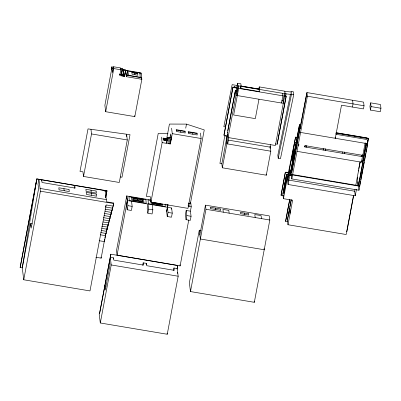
<?xml version="1.0" encoding="UTF-8"?>
<svg xmlns="http://www.w3.org/2000/svg" width="401" height="401" viewBox="0 0 401 401"><rect width="100%" height="100%" fill="white"/><g stroke="black" fill="none" stroke-linecap="round" stroke-linejoin="round"><path stroke-width="0.6" d="M294.519 153.428L294.55 152.981M293.537 157.433L293.692 156.164M32.421 223.888L30.596 223.583L22.261 267.873L20.145 267.517L36.817 178.936L106.977 190.996L106.947 190.741L36.817 178.936L22.261 267.873L23.744 279.773L89.989 290.925L106.175 204.941L113.227 206.129L113.719 203.533L113.658 203.036L106.601 201.848L105.182 190.445L104.947 191.673M150.801 200.014L126.716 195.964L116.501 250.585L117.067 255.161L180.114 265.913L188.731 220.149M269.988 147.232L270.439 144.636M293.808 155.433L294.073 154.014M20.145 267.517L36.817 178.936M38.937 179.292L38.02 184.144L38.591 188.721L31.168 228.159L30.596 223.583M41.458 180.971L41.689 179.758M23.744 279.773L40.416 191.192L38.967 179.548M74.2 188.4L74.776 185.327L75.122 188.074L42.03 182.5L41.719 180.014M126.576 134.215L127.292 139.959L119.292 182.475L83.523 176.455L91.523 133.939L90.947 129.292M113.538 67.183L111.774 66.882L111.638 69.418M125.724 70.586L124.631 76.396L119.764 75.578L120.856 69.769L120.626 67.939L113.573 66.751L112.48 72.561L111.774 66.882M125.097 70.2L141.047 72.887L141.844 79.293L134.816 116.611L105.684 111.709L113.799 68.581L113.573 66.751M120.46 69.518L120.681 68.355L122.305 68.631L121.262 74.862M120.516 69.939L120.731 68.777L123.944 70.145L122.846 75.954L124.611 76.25L125.648 69.98L122.355 69.052M124.631 76.396L124.556 75.789L121.308 75.248L122.305 68.631M121.308 75.248L122.405 69.433M122.846 75.954L123.839 69.303M122.791 75.493L123.884 69.684M124.556 75.789L125.648 69.98M125.703 70.441L127.513 70.746L126.44 76.701L141.844 79.293M126.44 76.701L127.513 70.746M105.669 197.508L106.947 190.741L105.653 197.498M105.919 205.487L105.623 207.041L112.676 208.229L113.167 205.633L113.227 206.129M95.854 257.252L101.147 258.139L104.355 241.101L104.415 241.597L99.122 240.705M104.466 240.51L104.691 239.322M104.912 238.134L105.864 233.091M104.415 241.597L106.019 233.066L106.07 233.467L100.781 232.575M106.11 232.455L106.305 231.412M106.07 233.467L107.052 228.274L107.172 229.262L101.884 228.369M101.333 230.475L106.621 231.362L107.503 226.69M107.172 229.262L108.15 224.064L108.275 225.056L102.395 224.064M101.844 226.169L107.724 227.156L108.215 224.56M108.275 225.056L108.761 222.46L108.826 222.951L102.947 221.964M108.861 221.938L109.057 220.901M108.826 222.951L109.217 220.876M109.313 220.355L109.508 219.317M103.498 219.858L109.373 220.851L110.255 216.174M103.458 217.658L109.924 218.745L110.415 216.149L110.475 216.64L104.009 215.553M110.511 215.628L110.706 214.59M110.475 216.64L111.453 211.447L111.578 212.435L105.112 211.347M104.561 213.452L111.027 214.54L111.809 210.385M111.578 212.435L112.556 207.242L112.676 208.229M105.072 209.147L112.13 210.335L112.616 207.738M113.262 205.111L113.658 203.036M126.485 136.525L126.716 135.312M140.906 74.255L141.092 73.268L127.899 71.047L128.42 75.243M141.337 78.947L141.618 77.463L127.057 75.012L126.911 73.814M141.428 79.017L141.658 77.794L126.325 75.228M99.423 313.006L99.202 314.173L100.3 322.98L167.247 334.249L178.174 276.224L177.202 268.55L177.778 265.472L110.846 254.204L99.518 313.772L110.846 254.204M100.3 322.98L111.222 264.951L110.265 257.282L113.513 257.828L113.799 260.119L143.478 265.111L143.192 262.825L146.44 263.372L146.731 265.698L174.245 270.324L173.954 268.003L177.202 268.55M113.282 259.056L113.513 257.828M131.518 201.252L132.16 206.38L131.388 210.48L127.152 209.768L126.516 204.64L127.287 200.54L171.618 207.999L172.255 213.126L171.483 217.227L167.247 216.515L166.61 211.387L167.382 207.287M117.067 255.161L127.348 200.55L126.781 195.974M127.152 209.768L127.924 205.668L127.287 200.54M147.844 213.247L148.616 209.147L147.974 204.024L147.202 208.124L147.844 213.247L152.074 213.959L152.846 209.858L152.21 204.736M200.44 133.027L201.122 138.515L187.974 208.37L150.931 202.139L162.139 142.606L161.458 137.112M142.731 265.287L143.192 262.825M170.004 137.673L167.533 137.548L166.545 143.347L162.139 142.606M166.545 143.347L167.533 137.548M171.583 128.17L172.27 133.663L170.325 143.984L167.813 143.558L168.846 138.089L171.282 137.929L171.242 137.598L169.969 137.383L170.019 137.713M169.899 138.004L170.666 133.939L171.167 137.984L171.242 137.598M146.21 264.6L146.44 263.372M169.027 143.473L170.054 138.004M170.295 142.631L170.51 141.468M170.731 140.305L170.951 139.147M170.325 143.984L171.282 137.929M167.453 207.903L166.61 211.387M168.079 204.585L167.563 207.317L167.207 204.46M167.247 216.515L168.024 212.415L167.027 204.43M185.713 128.215L186.485 124.115L204.249 129.919L190.325 203.868L188.806 203.377M171.397 209.172L171.618 207.999M173.493 270.464L173.954 268.003M190.42 211.167L186.189 210.455L185.417 214.555L186.054 219.683L190.285 220.395L191.056 216.289L190.42 211.167L191.242 206.791L190.675 202.214M186.054 219.683L186.826 215.578L186.189 210.455M177.427 273.442L177.673 272.214M201.117 230.525L199.272 230.214L189.377 282.775L190.475 291.562L254.319 302.309L269.813 220.014L269.297 215.898L205.452 205.152L199.853 234.881M190.475 291.562L205.964 209.272L205.452 205.152M236.645 87.694L232.976 87.077L223.979 134.891L224.024 135.272L227.693 135.889M224.024 135.272L232.976 87.077M234.605 87.418L234.836 86.195L234.986 87.393M227.763 130.726L235.126 91.608M227.467 132.947L235.407 90.771L236.635 90.982M270.174 146.154L270.805 151.207L266.289 175.197L222.334 167.798L221.833 163.773L226.349 139.784M226.435 140.44L227.618 134.155M259.161 91.563L240.755 88.466L240.44 85.919L240.705 88.736L241.156 86.345L240.841 83.799L237.532 83.243L235.658 92.806M222.334 167.798L237.848 85.789L237.532 83.243M228.886 137.663L227.698 143.954L227.557 142.831M237.312 95.573L236.996 93.032L238.349 85.849L238.665 88.395L233.658 114.987L255.317 118.631L258.971 99.222M258.795 89.293L259.247 86.897L284.8 91.197L285.116 93.744L275.377 145.488L228.039 137.523L227.417 132.561M270.073 148.41L270.304 147.182L228.43 140.129M282.56 93.293L282.88 95.834L281.527 103.017L281.402 101.999M235.357 90.39L235.973 95.348L283.312 103.318L282.996 100.771L284.459 92.997M286.023 96.641L277.186 144.22L275.352 143.914M277.186 144.22L286.184 96.41L286.139 96.024L284.304 95.719M288.84 172.791L285.352 172.204L281.056 195.031L281.091 195.342L283.537 195.753M281.091 195.342L285.352 172.204M282.946 193.222L283.627 189.603M283.853 188.395L285.216 181.157M285.442 179.949L286.464 174.52M282.87 194.139L286.62 174.224L288.605 174.56M283.587 191.377L286.169 177.663L286.454 179.934L283.873 193.648L283.587 191.377L284.795 191.583M353.502 195.583L346.168 234.53L287.993 224.74L292.61 200.224L283.437 198.68L287.186 178.766L286.62 174.224M287.512 179.914L295.572 137.082L297.422 137.393M356.464 189.302L355.241 195.798L288.078 184.49L290.75 170.32L290.89 171.468M300.334 126.826L299.101 126.621L289.948 175.227L289.998 175.613L291.838 175.919M289.998 175.613L299.587 124.556L300.229 124.661L300.484 126.731M292.334 163.994L292.55 162.841M292.77 161.693L292.986 160.54M291.577 172.595L295.627 151.107M295.738 150.505L297.657 140.31M297.773 139.708L306.935 92.561L363.587 102.115L364.038 105.754L363.446 108.902L341.507 105.207L335.281 138.29L335.126 137.067M300.048 128.255L291.296 174.731L358.459 186.034L366.519 143.227M335.983 134.3L367.211 139.558L367.732 143.748L358.98 190.229L291.818 178.921L307.392 96.22L306.935 92.561L300.113 128.786L299.998 127.869M297.758 145.753L298.65 145.904L298.895 144.606L297.998 144.455M289.662 199.578L285.612 221.091L285.647 221.402L287.482 221.713M285.647 221.402L289.813 199.287M287.502 219.292L289.291 209.773M289.813 207.016L291.196 199.663M287.427 220.199L291.236 199.974M296.88 151.317L361.381 162.174L362.424 156.641L304.78 146.936L305.026 145.638L362.81 155.362L365.181 142.771M306.364 145.864L306.118 147.162L305.913 145.508M323.507 148.751L323.261 150.049L323.126 148.951M325.612 149.102L325.366 150.4L325.161 148.756M342.183 153.232L342.429 151.934M352.444 107.047L353.035 103.904L352.579 100.24M344.76 152.325L344.514 153.623L344.309 151.979M370.609 102.851L369.953 106.34L370.419 110.074L380.293 111.734L380.95 108.25L380.484 104.516L370.609 102.851L371.075 106.586L370.419 110.074M353.662 195.427L346.835 231.698L346.795 231.387M355.241 195.798L354.674 191.222L355.005 189.447M355.782 185.312L360.218 161.758M361.587 155.157L361.341 156.455L361.206 155.357M357.131 185.758L357.913 181.623M362.785 162.41L362.629 161.167L365.973 143.433M366.354 143.453L358.414 185.653L292.484 174.555M361.05 177.673L361.281 176.44M361.857 173.362L362.093 172.134M363.481 164.751L363.712 163.518M366.258 149.984L366.494 148.751M367.07 145.678L367.301 144.445M367.537 143.217L368.464 138.295L336.128 132.851M359.476 186.671L360.519 181.132M360.75 179.904L364.108 162.059M364.339 160.826L365.732 153.443M365.963 152.215L366.539 149.137M366.77 147.909L368.464 138.295M177.067 269.146L177.778 265.472M285.637 96.18L286.119 93.744M295.572 137.082L287.186 178.766M358.273 171.087L358.514 169.859M358.755 168.631L360.083 161.884M290.56 93.764L277.833 155.232L278.214 158.29L280.469 158.671L293.702 94.766L293.321 91.709L291.066 91.328L291.447 94.385L278.214 158.29M294.204 153.428L294.545 152.696M123.944 70.145L127.533 70.892M167.813 143.558L170.25 143.398M186.485 124.115L169.438 124.059L166.726 138.48L167.894 138.485M168.029 133.784L158.23 133.448L146.38 196.4L150.25 196.645L150.931 202.139M284.82 91.373L291.151 92.014M120.29 176.961L122.004 177.202L130.009 134.686L88.014 128.886L80.01 171.397L82.942 171.803L83.523 176.455M371.075 106.586L380.95 108.25M307.392 96.22L364.038 105.754M293.702 94.766L285.116 93.744L237.848 85.789M241.056 86.025L258.845 89.017M236.886 85.453L232.149 84.656L223.858 126.711L225.593 127.002M240.575 86.075L259.021 89.177M233.026 87.463L236.69 88.08M238.665 88.395L282.88 95.834M284.349 96.105L286.184 96.41M113.673 68.28L111.909 67.985L104.882 105.303L105.684 111.709M113.799 68.581L120.856 69.769M111.954 68.36L113.313 68.591M125.333 70.611L126.536 70.817M131.889 72.651L137.673 73.624M281.808 100.571L282.996 100.771M119.578 74.095L121.418 74.401M119.588 74.165L121.207 74.441M119.638 74.586L122.741 75.112M336.389 132.776L367.005 137.929M300.384 127.212L299.146 127.002L299.101 126.621M335.567 133.132L368.509 138.676M300.57 132.445L367.732 143.748M296.209 142.781L294.555 142.505L295.352 148.896M362.409 155.418L362.424 156.641M361.692 161.012L362.629 161.167M176.245 130.049L185.067 131.533M188.249 132.069L197.066 133.553M172.27 133.663L201.122 138.515M270.805 151.207L226.851 143.809L226.224 138.756L226.67 136.225L224.766 135.904L219.928 163.453L221.833 163.773M167.573 137.879L168.846 138.089M167.658 138.851L163.032 138.069L163.272 140.009L166.164 140.5L165.924 138.556M167.382 138.957L166.36 138.786L166.56 140.38L167.583 140.55M163.583 138.43L165.418 138.736M166.375 138.906L167.397 139.077M163.598 138.545L165.433 138.856M163.608 138.636L165.443 138.941M166.395 139.057L167.417 139.227M163.618 138.721L165.453 139.032M163.628 138.806L165.463 139.117M166.415 139.232L167.438 139.403M163.638 138.896L165.473 139.202M163.653 138.992L165.488 139.302M166.435 139.398L167.458 139.568M166.45 139.508L167.473 139.683M163.668 139.107L165.498 139.418M166.465 139.623L167.488 139.794M163.678 139.212L165.513 139.518M163.693 139.332L165.528 139.643M166.485 139.774L167.508 139.944M163.708 139.438L165.543 139.743M166.505 139.939L167.528 140.114M163.718 139.528L165.553 139.839M166.52 140.049L167.543 140.225M163.728 139.618L165.563 139.924M166.53 140.16L167.553 140.33M163.738 139.703L165.573 140.014M163.753 139.819L165.588 140.129M166.545 140.27L167.568 140.44M91.523 133.939L127.292 139.959M286.364 172.174L288.855 172.595M285.392 172.515L288.279 173.001M288.74 180.124L354.674 191.222M188.014 205.818L189.237 206.024L188.856 202.941M188.154 206.269L191.242 206.791M205.964 209.272L269.813 220.014M151.097 200.5L148.074 199.994L148.37 203.688L165.292 206.535L165.097 204.074M132.916 198.961L142.535 200.58M152.851 202.345L156.741 203.001L156.856 203.924M157.297 203.091L161.182 203.748L161.297 204.67L152.41 203.177L152.295 202.254M40.075 188.445L106.32 199.598M127.924 205.668L132.16 206.38M148.616 209.147L152.846 209.858M168.024 212.415L172.255 213.126M186.826 215.578L191.056 216.289M40.416 191.192L113.719 203.533M100.24 234.77L105.533 235.663M111.222 264.951L178.174 276.224M105.989 286.139L104.761 285.928L105.262 289.958L110.029 264.635L109.573 260.971M126.716 195.964L127.348 200.55M362.704 154.535L362.81 155.362M361.276 161.347L361.381 162.174M357.341 177.047L358.98 190.229M304.64 145.834L304.78 146.936M299.587 124.556L299.863 126.766M298.444 144.25L298.65 145.904M291.251 174.345L291.818 178.921M290.098 173.763L289.697 170.53L288.294 177.984L288.7 181.212M287.041 172.49L287.081 172.801M286.805 174.26L288.078 184.49M289.733 207.939L290.299 212.48M289.402 209.177L290.008 214.029M288.194 207.377L288.229 207.688M287.903 208.921L287.938 209.232M287.387 219.888L287.993 224.74M282.83 193.828L283.437 198.68M259.247 86.897L259.562 89.443L259.111 91.834L258.986 90.816M266.144 174.049L266.289 175.197M261.462 218.61L261.081 215.588L254.805 214.535L255.181 217.553M264.069 248.57L264.214 249.748L200.37 239.001L199.272 230.214M244.505 213.061L244.67 214.38M254.174 301.136L254.319 302.309M229.151 213.172L228.806 210.39L222.951 209.402L223.297 212.189M215.407 208.109L215.578 209.497M192.605 132.42L192.831 134.23M180.61 130.425L180.836 132.255M179.969 264.77L180.114 265.913M162.405 203.959L162.56 205.197L151.232 203.287L150.921 200.816M139.759 73.042L140.285 77.238M134.731 72.751L134.982 74.746M167.102 333.076L167.247 334.249M134.696 115.613L134.816 116.611M137.613 198.846L137.844 200.695M112.064 209.838L112.13 210.335M110.902 213.553L111.027 214.54M109.804 217.758L109.924 218.745M109.252 219.858L109.373 220.851M107.663 226.665L107.724 227.156M106.501 230.375L106.621 231.362M101.002 256.996L101.147 258.139M90.992 190.174L91.248 192.244M91.318 193.267L91.578 195.337M63.924 188.63L64.18 190.701M293.687 150.034L291.953 159.262L292.169 161.022L293.908 151.794L293.687 150.034M137.623 73.238L131.839 72.265L132.089 74.26L137.874 75.233L137.623 73.238M185.016 131.167L176.199 129.683L176.425 131.493L185.247 132.982L185.016 131.167M197.016 133.162L188.199 131.678L188.425 133.488L197.242 134.972L197.016 133.162M165.402 138.626L163.568 138.315L163.763 139.909L165.598 140.215L165.402 138.626M220.52 208.966L210.289 207.247L210.465 208.64L220.69 210.36L220.52 208.966M248.615 213.753L240.394 212.37L240.56 213.688L248.775 215.071L248.615 213.753M96.105 191.036L85.879 189.317L86.135 191.382L96.365 193.107L96.105 191.036M145.894 199.588L128.972 196.741L129.262 200.435L146.19 203.282L145.894 199.588M143.598 199.548L131.543 197.518L131.854 199.999L143.909 202.029L143.598 199.548M142.42 199.658L132.801 198.039L133.032 199.888L142.651 201.508L142.42 199.658M69.037 189.493L58.807 187.773L59.067 189.838L69.293 191.563L69.037 189.493M96.435 194.129L86.205 192.405L86.461 194.475L96.691 196.199L96.435 194.129"/></g></svg>
